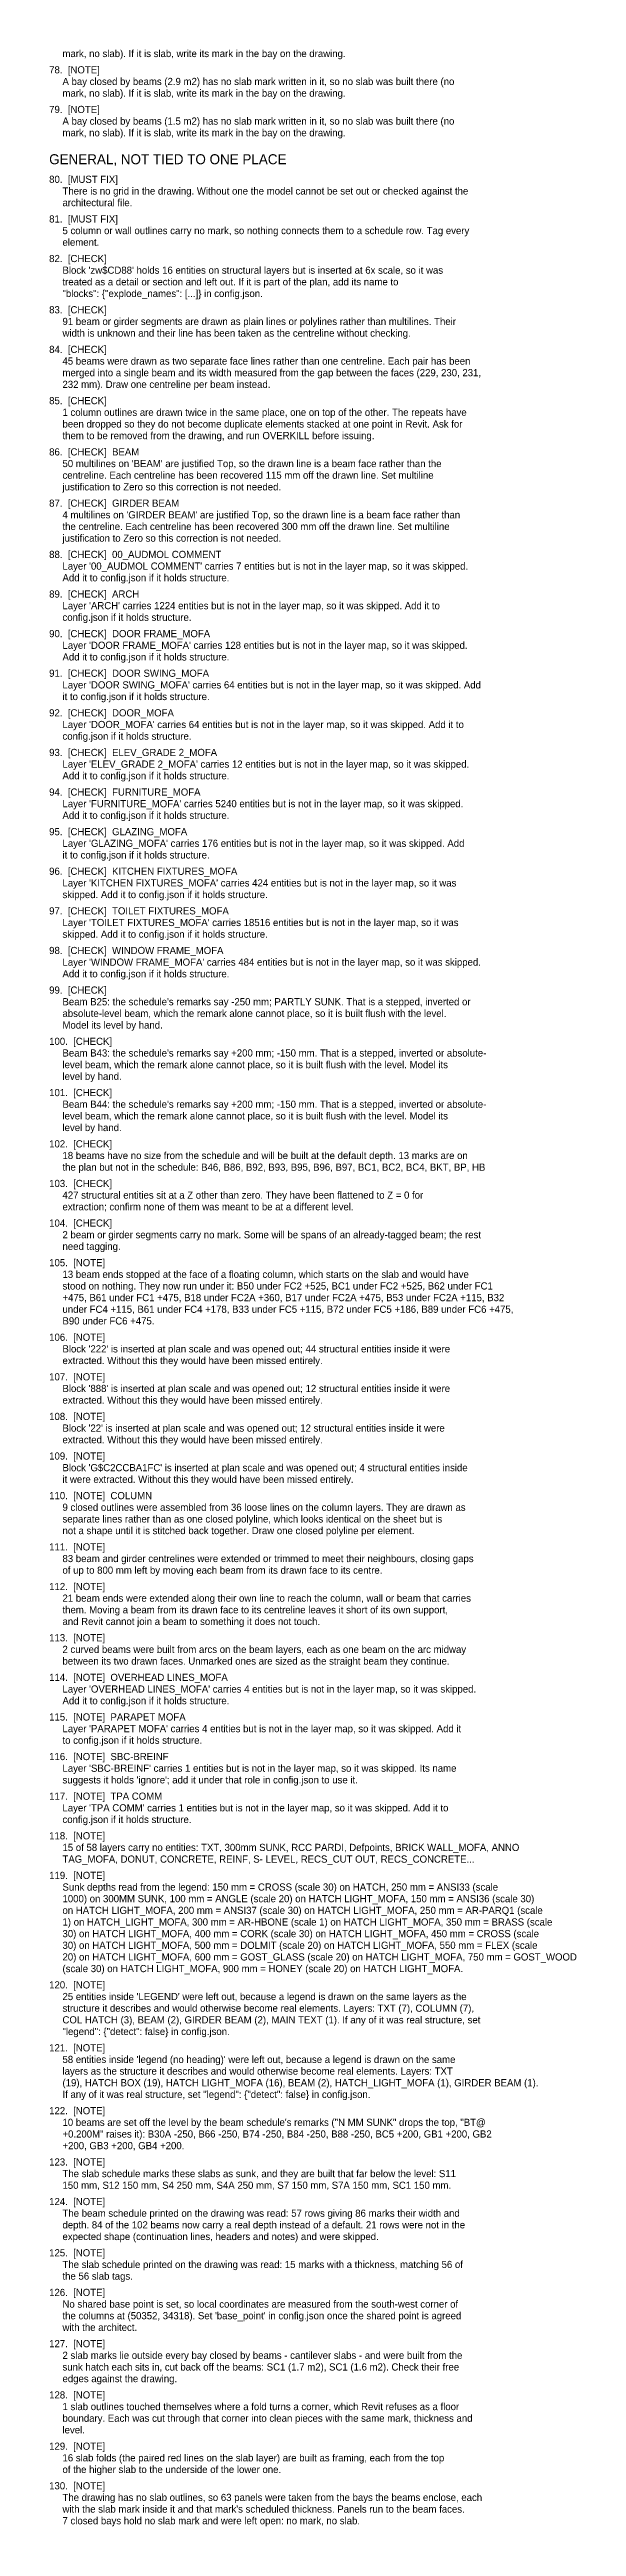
# Model space of a CAD drawing. Header units: millimetres. Extents: x 35733 to 152955, y -166738 to 54280.
# Drawn here: x 129453 to 152955, y -166738 to -56168 of the extents above; entities that cross this region are included whole.
import ezdxf

# ---------------------------------------------------------------- set-up
doc = ezdxf.new("R2010")
doc.units = ezdxf.units.MM
doc.header["$LTSCALE"] = 100
for name, color, linetype in [('S-QUERY-BLOCKER', 1, 'Continuous'), ('S-QUERY-NOTE', 4, 'Continuous'), ('S-QUERY-TEXT', 7, 'Continuous'), ('S-QUERY-WARNING', 30, 'Continuous')]:
    doc.layers.add(name, color=color, linetype=linetype)

msp = doc.modelspace()

# ---------------------------------------------------------------- texts
at = {"layer": 'S-QUERY-BLOCKER'}
for s, p in [('80.  [MUST FIX]', (129434.4, -62121.3)), ('81.  [MUST FIX]', (129434.4, -63889.3))]:
    msp.add_text(s, height=320, dxfattribs=at).set_placement(p)
at = {"layer": 'S-QUERY-NOTE'}
for s, p in [('78.  [NOTE]', (129434.4, -57233.3)), ('79.  [NOTE]', (129434.4, -59001.3)), ('105.  [NOTE]', (129434.4, -110481.3)), ('106.  [NOTE]', (129434.4, -113809.3)), ('107.  [NOTE]', (129434.4, -115577.3)), ('108.  [NOTE]', (129434.4, -117345.3)), ('109.  [NOTE]', (129434.4, -119113.3)), ('110.  [NOTE]  COLUMN', (129434.4, -120881.3)), ('111.  [NOTE]', (129434.4, -123169.3)), ('112.  [NOTE]', (129434.4, -124937.3)), ('113.  [NOTE]', (129434.4, -127225.3)), ('114.  [NOTE]  OVERHEAD LINES_MOFA', (129434.4, -128993.3)), ('115.  [NOTE]  PARAPET MOFA', (129434.4, -130761.3)), ('116.  [NOTE]  SBC-BREINF', (129434.4, -132529.3)), ('117.  [NOTE]  TPA COMM', (129434.4, -134297.3)), ('118.  [NOTE]', (129434.4, -136065.3)), ('119.  [NOTE]', (129434.4, -137833.3)), ('120.  [NOTE]', (129434.4, -142721.3)), ('121.  [NOTE]', (129434.4, -145529.3)), ('122.  [NOTE]', (129434.4, -148337.3)), ('123.  [NOTE]', (129434.4, -150625.3)), ('124.  [NOTE]', (129434.4, -152393.3)), ('125.  [NOTE]', (129434.4, -154681.3)), ('126.  [NOTE]', (129434.4, -156449.3)), ('127.  [NOTE]', (129434.4, -158737.3)), ('128.  [NOTE]', (129434.4, -161025.3)), ('129.  [NOTE]', (129434.4, -163313.3)), ('130.  [NOTE]', (129434.4, -165081.3))]:
    msp.add_text(s, height=320, dxfattribs=at).set_placement(p)
at = {"layer": 'S-QUERY-TEXT'}
for s, height, p in [('     mark, no slab). If it is slab, write its mark in the bay on the drawing.', 320, (129434.4, -56505.3)), ('     A bay closed by beams (2.9 m2) has no slab mark written in it, so no slab was built there (no', 320, (129434.4, -57753.3)), ('     mark, no slab). If it is slab, write its mark in the bay on the drawing.', 320, (129434.4, -58273.3)), ('     A bay closed by beams (1.5 m2) has no slab mark written in it, so no slab was built there (no', 320, (129434.4, -59521.3)), ('     mark, no slab). If it is slab, write its mark in the bay on the drawing.', 320, (129434.4, -60041.3)), ('GENERAL, NOT TIED TO ONE PLACE', 448, (129434.4, -61289.3)), ('     There is no grid in the drawing. Without one the model cannot be set out or checked against the', 320, (129434.4, -62641.3)), ('     architectural file.', 320, (129434.4, -63161.3)), ('     5 column or wall outlines carry no mark, so nothing connects them to a schedule row. Tag every', 320, (129434.4, -64409.3)), ('     element.', 320, (129434.4, -64929.3)), ("     Block 'zw$CD88' holds 16 entities on structural layers but is inserted at 6x scale, so it was", 320, (129434.4, -66177.3)), ('     treated as a detail or section and left out. If it is part of the plan, add its name to', 320, (129434.4, -66697.3)), ('     "blocks": {"explode_names": [...]} in config.json.', 320, (129434.4, -67217.3)), ('     91 beam or girder segments are drawn as plain lines or polylines rather than multilines. Their', 320, (129434.4, -68465.3)), ('     width is unknown and their line has been taken as the centreline without checking.', 320, (129434.4, -68985.3)), ('     45 beams were drawn as two separate face lines rather than one centreline. Each pair has been', 320, (129434.4, -70233.3)), ('     merged into a single beam and its width measured from the gap between the faces (229, 230, 231,', 320, (129434.4, -70753.3)), ('     232 mm). Draw one centreline per beam instead.', 320, (129434.4, -71273.3)), ('     been dropped so they do not become duplicate elements stacked at one point in Revit. Ask for', 320, (129434.4, -73041.3)), ('     1 column outlines are drawn twice in the same place, one on top of the other. The repeats have', 320, (129434.4, -72521.3)), ('     them to be removed from the drawing, and run OVERKILL before issuing.', 320, (129434.4, -73561.3)), ("     50 multilines on 'BEAM' are justified Top, so the drawn line is a beam face rather than the", 320, (129434.4, -74809.3)), ('     centreline. Each centreline has been recovered 115 mm off the drawn line. Set multiline', 320, (129434.4, -75329.3)), ('     justification to Zero so this correction is not needed.', 320, (129434.4, -75849.3)), ('     the centreline. Each centreline has been recovered 300 mm off the drawn line. Set multiline', 320, (129434.4, -77617.3)), ("     4 multilines on 'GIRDER BEAM' are justified Top, so the drawn line is a beam face rather than", 320, (129434.4, -77097.3)), ('     justification to Zero so this correction is not needed.', 320, (129434.4, -78137.3)), ('     Add it to config.json if it holds structure.', 320, (129434.4, -79905.3)), ("     Layer '00_AUDMOL COMMENT' carries 7 entities but is not in the layer map, so it was skipped.", 320, (129434.4, -79385.3)), ('     config.json if it holds structure.', 320, (129434.4, -81673.3)), ("     Layer 'ARCH' carries 1224 entities but is not in the layer map, so it was skipped. Add it to", 320, (129434.4, -81153.3)), ("     Layer 'DOOR FRAME_MOFA' carries 128 entities but is not in the layer map, so it was skipped.", 320, (129434.4, -82921.3)), ('     Add it to config.json if it holds structure.', 320, (129434.4, -83441.3)), ('     it to config.json if it holds structure.', 320, (129434.4, -85209.3)), ("     Layer 'DOOR SWING_MOFA' carries 64 entities but is not in the layer map, so it was skipped. Add", 320, (129434.4, -84689.3)), ("     Layer 'DOOR_MOFA' carries 64 entities but is not in the layer map, so it was skipped. Add it to", 320, (129434.4, -86457.3)), ('     config.json if it holds structure.', 320, (129434.4, -86977.3)), ('     Add it to config.json if it holds structure.', 320, (129434.4, -88745.3)), ("     Layer 'ELEV_GRADE 2_MOFA' carries 12 entities but is not in the layer map, so it was skipped.", 320, (129434.4, -88225.3)), ('     Add it to config.json if it holds structure.', 320, (129434.4, -90513.3)), ("     Layer 'FURNITURE_MOFA' carries 5240 entities but is not in the layer map, so it was skipped.", 320, (129434.4, -89993.3)), ("     Layer 'GLAZING_MOFA' carries 176 entities but is not in the layer map, so it was skipped. Add", 320, (129434.4, -91761.3)), ('     it to config.json if it holds structure.', 320, (129434.4, -92281.3)), ('     skipped. Add it to config.json if it holds structure.', 320, (129434.4, -94049.3)), ("     Layer 'KITCHEN FIXTURES_MOFA' carries 424 entities but is not in the layer map, so it was", 320, (129434.4, -93529.3)), ("     Layer 'TOILET FIXTURES_MOFA' carries 18516 entities but is not in the layer map, so it was", 320, (129434.4, -95297.3)), ('     skipped. Add it to config.json if it holds structure.', 320, (129434.4, -95817.3)), ('     Add it to config.json if it holds structure.', 320, (129434.4, -97585.3)), ("     Layer 'WINDOW FRAME_MOFA' carries 484 entities but is not in the layer map, so it was skipped.", 320, (129434.4, -97065.3)), ('     absolute-level beam, which the remark alone cannot place, so it is built flush with the level.', 320, (129434.4, -99353.3)), ("     Beam B25: the schedule's remarks say -250 mm; PARTLY SUNK. That is a stepped, inverted or", 320, (129434.4, -98833.3)), ('     Model its level by hand.', 320, (129434.4, -99873.3)), ('     level beam, which the remark alone cannot place, so it is built flush with the level. Model its', 320, (129434.4, -101641.3)), ("     Beam B43: the schedule's remarks say +200 mm; -150 mm. That is a stepped, inverted or absolute-", 320, (129434.4, -101121.3)), ('     level by hand.', 320, (129434.4, -102161.3)), ('     level beam, which the remark alone cannot place, so it is built flush with the level. Model its', 320, (129434.4, -103929.3)), ("     Beam B44: the schedule's remarks say +200 mm; -150 mm. That is a stepped, inverted or absolute-", 320, (129434.4, -103409.3)), ('     level by hand.', 320, (129434.4, -104449.3)), ('     the plan but not in the schedule: B46, B86, B92, B93, B95, B96, B97, BC1, BC2, BC4, BKT, BP, HB', 320, (129434.4, -106217.3)), ('     18 beams have no size from the schedule and will be built at the default depth. 13 marks are on', 320, (129434.4, -105697.3)), ('     427 structural entities sit at a Z other than zero. They have been flattened to Z = 0 for', 320, (129434.4, -107465.3)), ('     extraction; confirm none of them was meant to be at a different level.', 320, (129434.4, -107985.3)), ('     2 beam or girder segments carry no mark. Some will be spans of an already-tagged beam; the rest', 320, (129434.4, -109233.3)), ('     need tagging.', 320, (129434.4, -109753.3)), ('     stood on nothing. They now run under it: B50 under FC2 +525, BC1 under FC2 +525, B62 under FC1', 320, (129434.4, -111521.3)), ('     13 beam ends stopped at the face of a floating column, which starts on the slab and would have', 320, (129434.4, -111001.3)), ('     +475, B61 under FC1 +475, B18 under FC2A +360, B17 under FC2A +475, B53 under FC2A +115, B32', 320, (129434.4, -112041.3)), ('     under FC4 +115, B61 under FC4 +178, B33 under FC5 +115, B72 under FC5 +186, B89 under FC6 +475,', 320, (129434.4, -112561.3)), ('     B90 under FC6 +475.', 320, (129434.4, -113081.3)), ('     extracted. Without this they would have been missed entirely.', 320, (129434.4, -114849.3)), ("     Block '222' is inserted at plan scale and was opened out; 44 structural entities inside it were", 320, (129434.4, -114329.3)), ("     Block '888' is inserted at plan scale and was opened out; 12 structural entities inside it were", 320, (129434.4, -116097.3)), ('     extracted. Without this they would have been missed entirely.', 320, (129434.4, -116617.3)), ('     extracted. Without this they would have been missed entirely.', 320, (129434.4, -118385.3)), ("     Block '22' is inserted at plan scale and was opened out; 12 structural entities inside it were", 320, (129434.4, -117865.3)), ("     Block 'G$C2CCBA1FC' is inserted at plan scale and was opened out; 4 structural entities inside", 320, (129434.4, -119633.3)), ('     it were extracted. Without this they would have been missed entirely.', 320, (129434.4, -120153.3)), ('     separate lines rather than as one closed polyline, which looks identical on the sheet but is', 320, (129434.4, -121921.3)), ('     9 closed outlines were assembled from 36 loose lines on the column layers. They are drawn as', 320, (129434.4, -121401.3)), ('     not a shape until it is stitched back together. Draw one closed polyline per element.', 320, (129434.4, -122441.3)), ('     83 beam and girder centrelines were extended or trimmed to meet their neighbours, closing gaps', 320, (129434.4, -123689.3)), ('     of up to 800 mm left by moving each beam from its drawn face to its centre.', 320, (129434.4, -124209.3)), ('     them. Moving a beam from its drawn face to its centreline leaves it short of its own support,', 320, (129434.4, -125977.3)), ('     21 beam ends were extended along their own line to reach the column, wall or beam that carries', 320, (129434.4, -125457.3)), ('     and Revit cannot join a beam to something it does not touch.', 320, (129434.4, -126497.3)), ('     2 curved beams were built from arcs on the beam layers, each as one beam on the arc midway', 320, (129434.4, -127745.3)), ('     between its two drawn faces. Unmarked ones are sized as the straight beam they continue.', 320, (129434.4, -128265.3)), ("     Layer 'OVERHEAD LINES_MOFA' carries 4 entities but is not in the layer map, so it was skipped.", 320, (129434.4, -129513.3)), ('     Add it to config.json if it holds structure.', 320, (129434.4, -130033.3)), ('     to config.json if it holds structure.', 320, (129434.4, -131801.3)), ("     Layer 'PARAPET MOFA' carries 4 entities but is not in the layer map, so it was skipped. Add it", 320, (129434.4, -131281.3)), ("     suggests it holds 'ignore'; add it under that role in config.json to use it.", 320, (129434.4, -133569.3)), ("     Layer 'SBC-BREINF' carries 1 entities but is not in the layer map, so it was skipped. Its name", 320, (129434.4, -133049.3)), ("     Layer 'TPA COMM' carries 1 entities but is not in the layer map, so it was skipped. Add it to", 320, (129434.4, -134817.3)), ('     config.json if it holds structure.', 320, (129434.4, -135337.3)), ('     TAG_MOFA, DONUT, CONCRETE, REINF, S- LEVEL, RECS_CUT OUT, RECS_CONCRETE...', 320, (129434.4, -137105.3)), ('     15 of 58 layers carry no entities: TXT, 300mm SUNK, RCC PARDI, Defpoints, BRICK WALL_MOFA, ANNO', 320, (129434.4, -136585.3)), ('     Sunk depths read from the legend: 150 mm = CROSS (scale 30) on HATCH, 250 mm = ANSI33 (scale', 320, (129434.4, -138353.3)), ('     on HATCH LIGHT_MOFA, 200 mm = ANSI37 (scale 30) on HATCH LIGHT_MOFA, 250 mm = AR-PARQ1 (scale', 320, (129434.4, -139393.3)), ('     1000) on 300MM SUNK, 100 mm = ANGLE (scale 20) on HATCH LIGHT_MOFA, 150 mm = ANSI36 (scale 30)', 320, (129434.4, -138873.3)), ('     30) on HATCH LIGHT_MOFA, 400 mm = CORK (scale 30) on HATCH LIGHT_MOFA, 450 mm = CROSS (scale', 320, (129434.4, -140433.3)), ('     1) on HATCH_LIGHT_MOFA, 300 mm = AR-HBONE (scale 1) on HATCH LIGHT_MOFA, 350 mm = BRASS (scale', 320, (129434.4, -139913.3)), ('     30) on HATCH LIGHT_MOFA, 500 mm = DOLMIT (scale 20) on HATCH LIGHT_MOFA, 550 mm = FLEX (scale', 320, (129434.4, -140953.3)), ('     20) on HATCH LIGHT_MOFA, 600 mm = GOST_GLASS (scale 20) on HATCH LIGHT_MOFA, 750 mm = GOST_WOOD', 320, (129434.4, -141473.3)), ('     (scale 30) on HATCH LIGHT_MOFA, 900 mm = HONEY (scale 20) on HATCH LIGHT_MOFA.', 320, (129434.4, -141993.3)), ('     structure it describes and would otherwise become real elements. Layers: TXT (7), COLUMN (7),', 320, (129434.4, -143761.3)), ("     25 entities inside 'LEGEND' were left out, because a legend is drawn on the same layers as the", 320, (129434.4, -143241.3)), ('     "legend": {"detect": false} in config.json.', 320, (129434.4, -144801.3)), ('     COL HATCH (3), BEAM (2), GIRDER BEAM (2), MAIN TEXT (1). If any of it was real structure, set', 320, (129434.4, -144281.3)), ("     58 entities inside 'legend (no heading)' were left out, because a legend is drawn on the same", 320, (129434.4, -146049.3)), ('     (19), HATCH BOX (19), HATCH LIGHT_MOFA (16), BEAM (2), HATCH_LIGHT_MOFA (1), GIRDER BEAM (1).', 320, (129434.4, -147089.3)), ('     layers as the structure it describes and would otherwise become real elements. Layers: TXT', 320, (129434.4, -146569.3)), ('     If any of it was real structure, set "legend": {"detect": false} in config.json.', 320, (129434.4, -147609.3)), ('     +0.200M" raises it): B30A -250, B66 -250, B74 -250, B84 -250, B88 -250, BC5 +200, GB1 +200, GB2', 320, (129434.4, -149377.3)), ('     10 beams are set off the level by the beam schedule\'s remarks ("N MM SUNK" drops the top, "BT@', 320, (129434.4, -148857.3)), ('     +200, GB3 +200, GB4 +200.', 320, (129434.4, -149897.3)), ('     The slab schedule marks these slabs as sunk, and they are built that far below the level: S11', 320, (129434.4, -151145.3)), ('     150 mm, S12 150 mm, S4 250 mm, S4A 250 mm, S7 150 mm, S7A 150 mm, SC1 150 mm.', 320, (129434.4, -151665.3)), ('     The beam schedule printed on the drawing was read: 57 rows giving 86 marks their width and', 320, (129434.4, -152913.3)), ('     depth. 84 of the 102 beams now carry a real depth instead of a default. 21 rows were not in the', 320, (129434.4, -153433.3)), ('     expected shape (continuation lines, headers and notes) and were skipped.', 320, (129434.4, -153953.3)), ('     the 56 slab tags.', 320, (129434.4, -155721.3)), ('     The slab schedule printed on the drawing was read: 15 marks with a thickness, matching 56 of', 320, (129434.4, -155201.3)), ('     No shared base point is set, so local coordinates are measured from the south-west corner of', 320, (129434.4, -156969.3)), ('     with the architect.', 320, (129434.4, -158009.3)), ("     the columns at (50352, 34318). Set 'base_point' in config.json once the shared point is agreed", 320, (129434.4, -157489.3)), ('     2 slab marks lie outside every bay closed by beams - cantilever slabs - and were built from the', 320, (129434.4, -159257.3)), ('     sunk hatch each sits in, cut back off the beams: SC1 (1.7 m2), SC1 (1.6 m2). Check their free', 320, (129434.4, -159777.3)), ('     edges against the drawing.', 320, (129434.4, -160297.3)), ('     1 slab outlines touched themselves where a fold turns a corner, which Revit refuses as a floor', 320, (129434.4, -161545.3)), ('     boundary. Each was cut through that corner into clean pieces with the same mark, thickness and', 320, (129434.4, -162065.3)), ('     level.', 320, (129434.4, -162585.3)), ('     16 slab folds (the paired red lines on the slab layer) are built as framing, each from the top', 320, (129434.4, -163833.3)), ('     of the higher slab to the underside of the lower one.', 320, (129434.4, -164353.3)), ("     with the slab mark inside it and that mark's scheduled thickness. Panels run to the beam faces.", 320, (129434.4, -166121.3)), ('     The drawing has no slab outlines, so 63 panels were taken from the bays the beams enclose, each', 320, (129434.4, -165601.3)), ('     7 closed bays hold no slab mark and were left open: no mark, no slab.', 320, (129434.4, -166641.3))]:
    msp.add_text(s, height=height, dxfattribs=at).set_placement(p)
at = {"layer": 'S-QUERY-WARNING'}
for s, p in [('82.  [CHECK]', (129434.4, -65657.3)), ('83.  [CHECK]', (129434.4, -67945.3)), ('84.  [CHECK]', (129434.4, -69713.3)), ('85.  [CHECK]', (129434.4, -72001.3)), ('86.  [CHECK]  BEAM', (129434.4, -74289.3)), ('87.  [CHECK]  GIRDER BEAM', (129434.4, -76577.3)), ('88.  [CHECK]  00_AUDMOL COMMENT', (129434.4, -78865.3)), ('89.  [CHECK]  ARCH', (129434.4, -80633.3)), ('90.  [CHECK]  DOOR FRAME_MOFA', (129434.4, -82401.3)), ('91.  [CHECK]  DOOR SWING_MOFA', (129434.4, -84169.3)), ('92.  [CHECK]  DOOR_MOFA', (129434.4, -85937.3)), ('93.  [CHECK]  ELEV_GRADE 2_MOFA', (129434.4, -87705.3)), ('94.  [CHECK]  FURNITURE_MOFA', (129434.4, -89473.3)), ('95.  [CHECK]  GLAZING_MOFA', (129434.4, -91241.3)), ('96.  [CHECK]  KITCHEN FIXTURES_MOFA', (129434.4, -93009.3)), ('97.  [CHECK]  TOILET FIXTURES_MOFA', (129434.4, -94777.3)), ('98.  [CHECK]  WINDOW FRAME_MOFA', (129434.4, -96545.3)), ('99.  [CHECK]', (129434.4, -98313.3)), ('100.  [CHECK]', (129434.4, -100601.3)), ('101.  [CHECK]', (129434.4, -102889.3)), ('102.  [CHECK]', (129434.4, -105177.3)), ('103.  [CHECK]', (129434.4, -106945.3)), ('104.  [CHECK]', (129434.4, -108713.3))]:
    msp.add_text(s, height=320, dxfattribs=at).set_placement(p)

doc.saveas('drawing.dxf')
